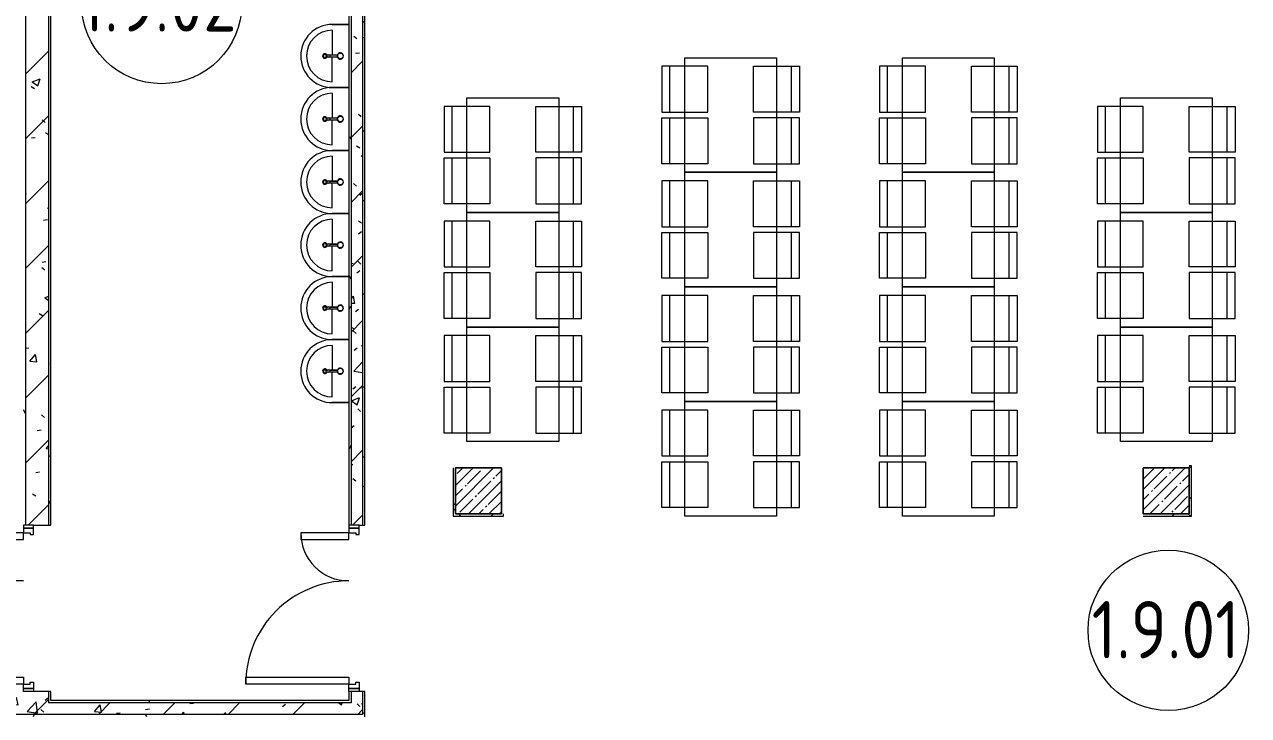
# Model space of a CAD drawing. Header units: millimetres. Extents: x -500089 to 1469082, y -290736 to 166440.
# Drawn here: x 1184494 to 1195171, y -66480 to -60450 of the extents above; entities that cross this region are included whole.
import ezdxf

# ---------------------------------------------------------------- set-up
doc = ezdxf.new("R2010")
doc.units = ezdxf.units.MM
for name, color, linetype, lineweight in [('Двери', 7, 'Continuous', 0), ('Линии', 7, 'Continuous', 0), ('Марки помещений', 7, 'Continuous', 0), ('Несущие колонны', 7, 'Continuous', 0), ('Сантехника', 7, 'Continuous', 0), ('Стены несущие', 7, 'Continuous', 0), ('Стены отделка', 7, 'Continuous', 0), ('Стены штриховка', 7, 'Continuous', 0)]:
    doc.layers.add(name, color=color, linetype=linetype, lineweight=lineweight)
doc.styles.add('GOST Common_1', font='', dxfattribs={"width": 0.9, "height": 700})
doc.styles.get('GOST Common_1').set_extended_font_data('GOST Common')
pattern_1 = [(0, (1111853.59, -73570.49), (812.8, 203.2), [67.056, -542.544, 67.056, -542.544, -3251.2]), (0, (1111853.59, -73570.49), (812.8, 203.2), [-1219.2, 67.056, -1152.144, 67.056, -542.544, -1422.4]), (0, (1111853.59, -73570.49), (812.8, 203.2), [-3048, 67.056, -339.344, 67.056, -948.944]), (120, (1112158.39, -73468.89), (-582.37636, 602.30545), [67.056, -542.544, 67.056, -542.544, -3251.2]), (120, (1112158.39, -73468.89), (-582.37636, 602.30545), [-1219.2, 67.056, -1152.144, 67.056, -542.544, -1422.4]), (120, (1112158.39, -73468.89), (-582.37636, 602.30545), [-3048, 67.056, -339.344, 67.056, -948.944]), (240, (1112259.99, -73062.49), (-230.42364, -805.50545), [67.056, -542.544, 67.056, -542.544, -3251.2]), (240, (1112259.99, -73062.49), (-230.42364, -805.50545), [-1219.2, 67.056, -1152.144, 67.056, -542.544, -1422.4]), (240, (1112259.99, -73062.49), (-230.42364, -805.50545), [-3048, 67.056, -339.344, 67.056, -948.944])]
pattern_2 = [(45, (1111853.6, -73570.5), (-282.8427, 282.8427), [])]
pattern_3 = [(50, (1111853.6, -73570.5), (728.7365, -63.756), [76.2, -838.2]), (355, (1111853.6, -73570.5), (-140.9716, 764.2276), [60.96, -670.56]), (100.451, (1111914.3, -73575.8), (587.77, 700.467), [64.76, -712.36]), (46.184, (1111853.6, -73367.3), (1084.316, -168.171), [114.3, -1257.3]), (96.636, (1111943.9, -73381.3), (949.61, 989.71), [97.14, -1068.54]), (351.184, (1111853.6, -73367.3), (949.62, 989.701), [91.44, -1005.84]), (21, (1111955.2, -73418.1), (606.458, -409.0606), [76.2, -838.2]), (326, (1111955.2, -73418.1), (247.208, 736.753), [60.96, -670.56]), (71.451, (1112005.7, -73452.2), (853.668, 327.6855), [64.76, -712.36]), (37.5, (1111853.59, -73570.5), (12.3547, 338.2201), [33.528, -628.904, 33.528, -647.192, -673.1]), (37.5, (1111853.59, -73570.5), (12.3547, 338.2201), [-1343.152, 33.528, -639.572]), (7.5, (1111853.6, -73570.5), (267.2789, 400.7221), [33.528, -354.584, 33.528, -613.664, -256.54]), (7.5, (1111853.6, -73570.5), (267.2789, 400.7221), [-1035.304, 33.528, -223.012]), (327.5, (1111627.02, -73570.5), (542.3633, -22.9153), [33.528, -220.472, 33.528, -758.952, -1051.56]), (327.5, (1111627.02, -73570.5), (542.3633, -22.9153), [-1046.48, 33.528, -1018.032]), (317.5, (1111525.4, -73570.5), (592.517, 101.707), [33.528, -296.672, 33.528, -492.76, -746.76]), (317.5, (1111525.4, -73570.5), (592.517, 101.707), [-856.488, 33.528, -713.232])]
pattern_4 = [(45, (1111853.6, -73570.5), (-212.132, 212.132), []), (135, (1111853.6, -73570.5), (-212.132, -212.132), [])]

# ---------------------------------------------------------------- blocks, each defined once
blk = doc.blocks.new('ASVP_ДверьСтальная_2 полотна - Внутренняя 1320х2000h_полотна_ Г Пр _1200 в чистоте_-4240584-З Этаж 01')
at = {"layer": 'Двери', "lineweight": 18}
for p, q in [((-660, 1020), (-600, 1020)), ((-660, 120), (-660, 1020)), ((-600, 1020), (-600, 120)), ((660, 540), (600, 540)), ((600, 540), (600, 120)), ((660, 120), (660, 540)), ((-725, 120), (-700, 120)), ((-725, 30), (-725, 120)), ((-700, 120), (-660, 120)), ((-700, 30), (-700, 120)), ((-700, 120), (-700, 30)), ((-600, 120), (-660, 120)), ((-660, 120), (-660, 60)), ((600, 120), (660, 120)), ((700, 120), (660, 120)), ((660, 120), (660, 60)), ((700, 30), (700, 120)), ((725, 120), (700, 120)), ((700, 120), (700, 30)), ((725, 30), (725, 120)), ((-700, 30), (-725, 30)), ((-644, 30), (-700, 30)), ((-660, 60), (-644, 60)), ((-644, 60), (-644, 30)), ((660, 60), (644, 60)), ((644, 60), (644, 30)), ((644, 30), (700, 30)), ((700, 30), (725, 30))]:
    blk.add_line(p, q, dxfattribs=at)
at = {"layer": 'Двери'}
for centre, radius, start, end in [((-660, 120), 900, 360, 90), ((660, 120), 420, 90, 180)]:
    blk.add_arc(centre, radius, start, end, dxfattribs=at)
blk = doc.blocks.new('ASVP_ДверьСтальная_2 полотна - Внутренняя 1320х2000h_полотна_ Г Пр _1200 в чистоте_-4240585-З Этаж 01')
at = {"layer": 'Двери', "lineweight": 18}
for p, q in [((-660, 970), (-600, 970)), ((-660, 70), (-660, 970)), ((-600, 970), (-600, 70)), ((660, 490), (600, 490)), ((600, 490), (600, 70)), ((660, 70), (660, 490)), ((-725, 70), (-700, 70)), ((-725, -20), (-725, 70)), ((-700, 70), (-660, 70)), ((-700, -20), (-700, 70)), ((-700, 70), (-700, -20)), ((-600, 70), (-660, 70)), ((-660, 70), (-660, 10)), ((-660, 10), (-644, 10)), ((-644, 10), (-644, -20)), ((600, 70), (660, 70)), ((660, 10), (644, 10)), ((644, 10), (644, -20)), ((700, 70), (660, 70)), ((660, 70), (660, 10)), ((700, -20), (700, 70)), ((725, 70), (700, 70)), ((700, 70), (700, -20)), ((725, -20), (725, 70)), ((-700, -20), (-725, -20)), ((-644, -20), (-700, -20)), ((644, -20), (700, -20)), ((700, -20), (725, -20))]:
    blk.add_line(p, q, dxfattribs=at)
at = {"layer": 'Двери'}
for centre, radius, start, end in [((-660, 70), 900, 360, 90), ((660, 70), 420, 90, 180)]:
    blk.add_arc(centre, radius, start, end, dxfattribs=at)
blk = doc.blocks.new('ASVP_2D_Раковина - Раковина 550х420-3413900-З Этаж 01')
at = {"layer": 'Сантехника'}
for p, q in [((-384, 215), (-384, 70)), ((-384, 70), (-384, 215)), ((-334, 215), (-119, 215)), ((-119, 171), (-119, 252)), ((-115, 236), (-115, 170)), ((-103, 236), (-115, 236)), ((-103, 170), (-103, 236)), ((-99, 252), (-99, 171)), ((116, 215), (-99, 215)), ((166, 70), (166, 215)), ((166, 215), (166, 70))]:
    blk.add_line(p, q, dxfattribs=at)
for centre, radius in [((-109, 280), 13.3), ((-109, 145), 24.5)]:
    blk.add_circle(centre, radius, dxfattribs=at)
for centre, radius, start, end in [((-109, 215), 275, 360, 180), ((-109, 215), 275, 360, 180), ((-109, 215), 225, 0, 180), ((-109, 280), 20, 284.1438, 255.8562), ((-109, 252), 10, 0, 180), ((-109, 145), 27.5, 102.6043, 77.3977), ((-109, 145), 25.3, 76.2933, 103.7089)]:
    blk.add_arc(centre, radius, start, end, dxfattribs=at)
blk = doc.blocks.new('ADSK_КолоннаЖБ_Прямоугольная - 400x400 мм-V376-З Этаж 01')
at = {"layer": 'Несущие колонны'}
h = blk.add_hatch(dxfattribs=at)
h.set_pattern_fill('FP_164', color=256, style=0, pattern_type=2)
h.set_pattern_definition([(45, (-76600, -9050), (-89.80256, 89.80256), []), (45, (-76510.2, -9050), (-89.80256, 89.80256), [158.75, -31.75, 13.411, -18.339])])
h.paths.add_polyline_path([(200, -200), (200, 200), (-200, 200), (-200, -200)], flags=0)
at = {"layer": 'Несущие колонны', "lineweight": 18}
for p, q in [((-200, -200), (-200, 200)), ((-200, 200), (200, 200)), ((200, 200), (-200, 200)), ((-200, 200), (-200, -200)), ((200, 200), (200, -200)), ((200, -200), (200, 200)), ((200, -200), (-200, -200)), ((-200, -200), (200, -200))]:
    blk.add_line(p, q, dxfattribs=at)
blk = doc.blocks.new('ADSK_КолоннаЖБ_Прямоугольная - 400x400 мм-V377-З Этаж 01')
at = {"layer": 'Несущие колонны'}
h = blk.add_hatch(dxfattribs=at)
h.set_pattern_fill('FP_165', color=256, style=0, pattern_type=2)
h.set_pattern_definition([(45, (-82600, -9050), (-89.80256, 89.80256), []), (45, (-82510.2, -9050), (-89.80256, 89.80256), [158.75, -31.75, 13.411, -18.339])])
h.paths.add_polyline_path([(200, -200), (200, 200), (-200, 200), (-200, -200)], flags=0)
at = {"layer": 'Несущие колонны', "lineweight": 18}
for p, q in [((-200, -200), (-200, 200)), ((-200, 200), (200, 200)), ((200, 200), (-200, 200)), ((-200, 200), (-200, -200)), ((200, 200), (200, -200)), ((200, -200), (200, 200)), ((200, -200), (-200, -200)), ((-200, -200), (200, -200))]:
    blk.add_line(p, q, dxfattribs=at)
blk = doc.blocks.new('ASVP_Марка_Помещение_ОдноЗначение - Номер-684784-З Этаж 01')
at = {"layer": 'Марки помещений'}
blk.add_circle((0, 0), 3.5, dxfattribs=at)

msp = doc.modelspace()

# ---------------------------------------------------------------- hatches: boundary and pattern name
at = {"layer": 'Стены штриховка'}
h = msp.add_hatch(dxfattribs=at)
h.set_pattern_fill('FP_174', color=256, style=0, pattern_type=2)
h.set_pattern_definition(pattern_1)
h.paths.add_polyline_path([(1184503.585, -64820.488), (1184503.585, -55290.488), (1184483.585, -55290.488), (1184483.585, -64820.488)], flags=0)
h = msp.add_hatch(dxfattribs=at)
h.set_pattern_fill('FP_201', color=256, style=0, pattern_type=2)
h.set_pattern_definition(pattern_2)
h.paths.add_polyline_path([(1184703.585, -66470.488), (1184703.585, -66270.488), (1184503.585, -66270.488), (1184503.585, -66470.488)], flags=0)
h.paths.add_polyline_path([(1184503.585, -64820.488), (1184703.585, -64820.488), (1184703.585, -55270.488), (1184503.585, -55270.488), (1184503.585, -64688.555)], flags=0)
h = msp.add_hatch(dxfattribs=at)
h.set_pattern_fill('FP_31', color=256, style=0, pattern_type=2)
h.set_pattern_definition(pattern_3)
h.paths.add_polyline_path([(1184703.585, -66470.488), (1184703.585, -66270.488), (1184503.585, -66270.488), (1184503.585, -66470.488)], flags=0)
h.paths.add_polyline_path([(1184503.585, -64820.488), (1184703.585, -64820.488), (1184703.585, -55270.488), (1184503.585, -55270.488), (1184503.585, -64688.555)], flags=0)
h = msp.add_hatch(dxfattribs=at)
h.set_pattern_fill('FP_174', color=256, style=0, pattern_type=2)
h.set_pattern_definition(pattern_1)
h.paths.add_polyline_path([(1184723.585, -66490.488), (1184723.585, -66470.488), (1184703.585, -66470.488), (1184703.585, -66490.488)], flags=0)
h.paths.add_polyline_path([(1184723.585, -66370.488), (1184723.585, -66270.488), (1184703.585, -66270.488), (1184703.585, -66370.488)], flags=0)
h.paths.add_polyline_path([(1184703.585, -64820.488), (1184723.585, -64820.488), (1184723.585, -55290.488), (1184703.585, -55290.488), (1184703.585, -64693.037)], flags=0)
h = msp.add_hatch(dxfattribs=at)
h.set_pattern_fill('FP_174', color=256, style=0, pattern_type=2)
h.set_pattern_definition(pattern_1)
h.paths.add_polyline_path([(1187323.585, -66370.488), (1187343.585, -66370.488), (1187343.585, -66270.488), (1187323.585, -66270.488), (1187323.585, -66350.488)], flags=0)
h.paths.add_polyline_path([(1187343.585, -64820.488), (1187343.585, -55290.488), (1187323.585, -55290.488), (1187323.585, -64820.488)], flags=0)
h = msp.add_hatch(dxfattribs=at)
h.set_pattern_fill('FP_201', color=256, style=0, pattern_type=2)
h.set_pattern_definition(pattern_2)
h.paths.add_polyline_path([(1187343.585, -66470.488), (1187443.585, -66470.488), (1187443.585, -66270.488), (1187343.585, -66270.488), (1187343.585, -66370.488)], flags=0)
h.paths.add_polyline_path([(1187443.585, -64820.488), (1187443.585, -55270.488), (1187343.585, -55270.488), (1187343.585, -64820.488), (1187413.585, -64820.488)], flags=0)
h = msp.add_hatch(dxfattribs=at)
h.set_pattern_fill('FP_31', color=256, style=0, pattern_type=2)
h.set_pattern_definition(pattern_3)
h.paths.add_polyline_path([(1187343.585, -66470.488), (1187443.585, -66470.488), (1187443.585, -66270.488), (1187343.585, -66270.488), (1187343.585, -66370.488)], flags=0)
h.paths.add_polyline_path([(1187443.585, -64820.488), (1187443.585, -55270.488), (1187343.585, -55270.488), (1187343.585, -64820.488), (1187413.585, -64820.488)], flags=0)
h = msp.add_hatch(dxfattribs=at)
h.set_pattern_fill('FP_174', color=256, style=0, pattern_type=2)
h.set_pattern_definition(pattern_1)
h.paths.add_polyline_path([(1187463.585, -66490.488), (1187463.585, -66270.488), (1187443.585, -66270.488), (1187443.585, -66490.488)], flags=0)
h.paths.add_polyline_path([(1187443.585, -64820.488), (1187463.585, -64820.488), (1187463.585, -55290.488), (1187443.585, -55290.488), (1187443.585, -64754.437)], flags=0)
h = msp.add_hatch(dxfattribs=at)
h.set_pattern_fill('FP_202', color=256, style=0, pattern_type=2)
h.set_pattern_definition(pattern_4)
h.paths.add_polyline_path([(1188253.585, -64740.488), (1188253.585, -64320.488), (1188233.585, -64320.488), (1188233.585, -64740.488)], flags=0)
h = msp.add_hatch(dxfattribs=at)
h.set_pattern_fill('FP_202', color=256, style=0, pattern_type=2)
h.set_pattern_definition(pattern_4)
h.paths.add_polyline_path([(1194653.585, -64720.488), (1194673.585, -64720.488), (1194673.585, -64300.488), (1194653.585, -64300.488), (1194653.585, -64320.488)], flags=0)
h = msp.add_hatch(dxfattribs=at)
h.set_pattern_fill('FP_202', color=256, style=0, pattern_type=2)
h.set_pattern_definition(pattern_4)
h.paths.add_polyline_path([(1188253.585, -64740.488), (1188673.585, -64740.488), (1188673.585, -64720.488), (1188253.585, -64720.488)], flags=0)
h = msp.add_hatch(dxfattribs=at)
h.set_pattern_fill('FP_202', color=256, style=0, pattern_type=2)
h.set_pattern_definition(pattern_4)
h.paths.add_polyline_path([(1194653.585, -64740.488), (1194673.585, -64740.488), (1194673.585, -64720.488), (1194253.585, -64720.488), (1194253.585, -64740.488)], flags=0)
h = msp.add_hatch(dxfattribs=at)
h.set_pattern_fill('FP_201', color=256, style=0, pattern_type=2)
h.set_pattern_definition(pattern_2)
h.paths.add_polyline_path([(1182453.585, -66470.488), (1184503.585, -66468.796), (1184503.585, -66270.488), (1182453.585, -66270.488)], flags=0)
h = msp.add_hatch(dxfattribs=at)
h.set_pattern_fill('FP_31', color=256, style=0, pattern_type=2)
h.set_pattern_definition(pattern_3)
h.paths.add_polyline_path([(1182453.585, -66470.488), (1184503.585, -66468.796), (1184503.585, -66270.488), (1182453.585, -66270.488)], flags=0)
h = msp.add_hatch(dxfattribs=at)
h.set_pattern_fill('FP_201', color=256, style=0, pattern_type=2)
h.set_pattern_definition(pattern_2)
h.paths.add_polyline_path([(1187323.585, -66470.488), (1187343.585, -66470.488), (1187343.585, -66370.488), (1184703.585, -66370.488), (1184703.585, -66470.488), (1185707.361, -66470.488)], flags=0)
h = msp.add_hatch(dxfattribs=at)
h.set_pattern_fill('FP_31', color=256, style=0, pattern_type=2)
h.set_pattern_definition(pattern_3)
h.paths.add_polyline_path([(1187323.585, -66470.488), (1187343.585, -66470.488), (1187343.585, -66370.488), (1184703.585, -66370.488), (1184703.585, -66470.488), (1185707.361, -66470.488)], flags=0)
h = msp.add_hatch(dxfattribs=at)
h.set_pattern_fill('FP_174', color=256, style=0, pattern_type=2)
h.set_pattern_definition(pattern_1)
h.paths.add_polyline_path([(1187323.585, -66370.488), (1187323.585, -66350.488), (1184723.585, -66350.488), (1184723.585, -66370.488), (1186423.585, -66370.488)], flags=0)
h = msp.add_hatch(dxfattribs=at)
h.set_pattern_fill('FP_174', color=256, style=0, pattern_type=2)
h.set_pattern_definition(pattern_1)
h.paths.add_polyline_path([(1182473.585, -66490.488), (1184703.585, -66490.488), (1184703.585, -66470.488), (1182453.585, -66470.488), (1182453.585, -66490.488)], flags=0)
h = msp.add_hatch(dxfattribs=at)
h.set_pattern_fill('FP_174', color=256, style=0, pattern_type=2)
h.set_pattern_definition(pattern_1)
h.paths.add_polyline_path([(1187323.585, -66490.488), (1187443.585, -66490.488), (1187443.585, -66470.488), (1184723.585, -66470.488), (1184723.585, -66490.488), (1185707.361, -66490.488)], flags=0)

# ---------------------------------------------------------------- linework, layer by layer
at = {"layer": 'Линии'}
for p, q in [((1190253.585, -60740.488), (1191053.585, -60740.488)), ((1190253.585, -61740.488), (1190253.585, -60740.488)), ((1191053.585, -60740.488), (1191053.585, -61740.488)), ((1192153.585, -60740.488), (1192953.585, -60740.488)), ((1192153.585, -61740.488), (1192153.585, -60740.488)), ((1192953.585, -60740.488), (1192953.585, -61740.488)), ((1190053.585, -60815.488), (1190053.585, -61215.488)), ((1190453.585, -60815.488), (1190053.585, -60815.488)), ((1190123.126, -61215.488), (1190123.126, -60815.488)), ((1190453.585, -61215.488), (1190453.585, -60815.488)), ((1190853.585, -60815.488), (1191253.585, -60815.488)), ((1190853.585, -61215.488), (1190853.585, -60815.488)), ((1191184.045, -61215.488), (1191184.045, -60815.488)), ((1191253.585, -60815.488), (1191253.585, -61215.488)), ((1191953.585, -60815.488), (1191953.585, -61215.488)), ((1192353.585, -60815.488), (1191953.585, -60815.488)), ((1192023.126, -61215.488), (1192023.126, -60815.488)), ((1192353.585, -61215.488), (1192353.585, -60815.488)), ((1192753.585, -60815.488), (1193153.585, -60815.488)), ((1192753.585, -61215.488), (1192753.585, -60815.488)), ((1193084.045, -61215.488), (1193084.045, -60815.488)), ((1193153.585, -60815.488), (1193153.585, -61215.488)), ((1188153.585, -61165.488), (1188153.585, -61565.488)), ((1188553.585, -61165.488), (1188153.585, -61165.488)), ((1188223.126, -61565.488), (1188223.126, -61165.488)), ((1188353.585, -61090.488), (1189153.585, -61090.488)), ((1188353.585, -62090.488), (1188353.585, -61090.488)), ((1188553.585, -61565.488), (1188553.585, -61165.488)), ((1188953.585, -61165.488), (1189353.585, -61165.488)), ((1188953.585, -61565.488), (1188953.585, -61165.488)), ((1189153.585, -61090.488), (1189153.585, -62090.488)), ((1189284.045, -61565.488), (1189284.045, -61165.488)), ((1189353.585, -61165.488), (1189353.585, -61565.488)), ((1193853.585, -61165.488), (1193853.585, -61565.488)), ((1194253.585, -61165.488), (1193853.585, -61165.488)), ((1193923.126, -61565.488), (1193923.126, -61165.488)), ((1194053.585, -61090.488), (1194853.585, -61090.488)), ((1194053.585, -62090.488), (1194053.585, -61090.488)), ((1194253.585, -61565.488), (1194253.585, -61165.488)), ((1194653.585, -61165.488), (1195053.585, -61165.488)), ((1194653.585, -61565.488), (1194653.585, -61165.488)), ((1194853.585, -61090.488), (1194853.585, -62090.488)), ((1194984.045, -61565.488), (1194984.045, -61165.488)), ((1195053.585, -61165.488), (1195053.585, -61565.488)), ((1190053.585, -61215.488), (1190453.585, -61215.488)), ((1190053.585, -61265.488), (1190453.585, -61265.488)), ((1190053.585, -61665.488), (1190053.585, -61265.488)), ((1190123.126, -61665.488), (1190123.126, -61265.488)), ((1190453.585, -61265.488), (1190453.585, -61665.488)), ((1191253.585, -61215.488), (1190853.585, -61215.488)), ((1190853.585, -61265.488), (1190853.585, -61665.488)), ((1191253.585, -61265.488), (1190853.585, -61265.488)), ((1191184.045, -61665.488), (1191184.045, -61265.488)), ((1191253.585, -61665.488), (1191253.585, -61265.488)), ((1191953.585, -61215.488), (1192353.585, -61215.488)), ((1191953.585, -61265.488), (1192353.585, -61265.488)), ((1191953.585, -61665.488), (1191953.585, -61265.488)), ((1192023.126, -61665.488), (1192023.126, -61265.488)), ((1192353.585, -61265.488), (1192353.585, -61665.488)), ((1193153.585, -61215.488), (1192753.585, -61215.488)), ((1192753.585, -61265.488), (1192753.585, -61665.488)), ((1193153.585, -61265.488), (1192753.585, -61265.488)), ((1193084.045, -61665.488), (1193084.045, -61265.488)), ((1193153.585, -61665.488), (1193153.585, -61265.488)), ((1188153.585, -61565.488), (1188553.585, -61565.488)), ((1189353.585, -61565.488), (1188953.585, -61565.488)), ((1193853.585, -61565.488), (1194253.585, -61565.488)), ((1195053.585, -61565.488), (1194653.585, -61565.488)), ((1188153.585, -61615.488), (1188553.585, -61615.488)), ((1188153.585, -62015.488), (1188153.585, -61615.488)), ((1188223.126, -62015.488), (1188223.126, -61615.488)), ((1188553.585, -61615.488), (1188553.585, -62015.488)), ((1188953.585, -61615.488), (1188953.585, -62015.488)), ((1189353.585, -61615.488), (1188953.585, -61615.488)), ((1189284.045, -62015.488), (1189284.045, -61615.488)), ((1189353.585, -62015.488), (1189353.585, -61615.488)), ((1190453.585, -61665.488), (1190053.585, -61665.488)), ((1190853.585, -61665.488), (1191253.585, -61665.488)), ((1192353.585, -61665.488), (1191953.585, -61665.488)), ((1192753.585, -61665.488), (1193153.585, -61665.488)), ((1193853.585, -61615.488), (1194253.585, -61615.488)), ((1193853.585, -62015.488), (1193853.585, -61615.488)), ((1193923.126, -62015.488), (1193923.126, -61615.488)), ((1194253.585, -61615.488), (1194253.585, -62015.488)), ((1194653.585, -61615.488), (1194653.585, -62015.488)), ((1195053.585, -61615.488), (1194653.585, -61615.488)), ((1194984.045, -62015.488), (1194984.045, -61615.488)), ((1195053.585, -62015.488), (1195053.585, -61615.488)), ((1190053.585, -61815.488), (1190053.585, -62215.488)), ((1190453.585, -61815.488), (1190053.585, -61815.488)), ((1190123.126, -62215.488), (1190123.126, -61815.488)), ((1191053.585, -61740.488), (1190253.585, -61740.488)), ((1190253.585, -61740.488), (1191053.585, -61740.488)), ((1190253.585, -62740.488), (1190253.585, -61740.488)), ((1190453.585, -62215.488), (1190453.585, -61815.488)), ((1190853.585, -61815.488), (1191253.585, -61815.488)), ((1190853.585, -62215.488), (1190853.585, -61815.488)), ((1191053.585, -61740.488), (1191053.585, -62740.488)), ((1191184.045, -62215.488), (1191184.045, -61815.488)), ((1191253.585, -61815.488), (1191253.585, -62215.488)), ((1191953.585, -61815.488), (1191953.585, -62215.488)), ((1192353.585, -61815.488), (1191953.585, -61815.488)), ((1192023.126, -62215.488), (1192023.126, -61815.488)), ((1192953.585, -61740.488), (1192153.585, -61740.488)), ((1192153.585, -61740.488), (1192953.585, -61740.488)), ((1192153.585, -62740.488), (1192153.585, -61740.488)), ((1192353.585, -62215.488), (1192353.585, -61815.488)), ((1192753.585, -61815.488), (1193153.585, -61815.488)), ((1192753.585, -62215.488), (1192753.585, -61815.488)), ((1192953.585, -61740.488), (1192953.585, -62740.488)), ((1193084.045, -62215.488), (1193084.045, -61815.488)), ((1193153.585, -61815.488), (1193153.585, -62215.488)), ((1188553.585, -62015.488), (1188153.585, -62015.488)), ((1188953.585, -62015.488), (1189353.585, -62015.488)), ((1194253.585, -62015.488), (1193853.585, -62015.488)), ((1194653.585, -62015.488), (1195053.585, -62015.488)), ((1189153.585, -62090.488), (1188353.585, -62090.488)), ((1188353.585, -62090.488), (1189153.585, -62090.488)), ((1188353.585, -63090.488), (1188353.585, -62090.488)), ((1189153.585, -62090.488), (1189153.585, -63090.488)), ((1194853.585, -62090.488), (1194053.585, -62090.488)), ((1194053.585, -62090.488), (1194853.585, -62090.488)), ((1194053.585, -63090.488), (1194053.585, -62090.488)), ((1194853.585, -62090.488), (1194853.585, -63090.488)), ((1188153.585, -62165.488), (1188153.585, -62565.488)), ((1188553.585, -62165.488), (1188153.585, -62165.488)), ((1188223.126, -62565.488), (1188223.126, -62165.488)), ((1188553.585, -62565.488), (1188553.585, -62165.488)), ((1188953.585, -62165.488), (1189353.585, -62165.488)), ((1188953.585, -62565.488), (1188953.585, -62165.488)), ((1189284.045, -62565.488), (1189284.045, -62165.488)), ((1189353.585, -62165.488), (1189353.585, -62565.488)), ((1190053.585, -62215.488), (1190453.585, -62215.488)), ((1191253.585, -62215.488), (1190853.585, -62215.488)), ((1191953.585, -62215.488), (1192353.585, -62215.488)), ((1193153.585, -62215.488), (1192753.585, -62215.488)), ((1193853.585, -62165.488), (1193853.585, -62565.488)), ((1194253.585, -62165.488), (1193853.585, -62165.488)), ((1193923.126, -62565.488), (1193923.126, -62165.488)), ((1194253.585, -62565.488), (1194253.585, -62165.488)), ((1194653.585, -62165.488), (1195053.585, -62165.488)), ((1194653.585, -62565.488), (1194653.585, -62165.488)), ((1194984.045, -62565.488), (1194984.045, -62165.488)), ((1195053.585, -62165.488), (1195053.585, -62565.488)), ((1190053.585, -62265.488), (1190453.585, -62265.488)), ((1190053.585, -62665.488), (1190053.585, -62265.488)), ((1190123.126, -62665.488), (1190123.126, -62265.488)), ((1190453.585, -62265.488), (1190453.585, -62665.488)), ((1190853.585, -62265.488), (1190853.585, -62665.488)), ((1191253.585, -62265.488), (1190853.585, -62265.488)), ((1191184.045, -62665.488), (1191184.045, -62265.488)), ((1191253.585, -62665.488), (1191253.585, -62265.488)), ((1191953.585, -62265.488), (1192353.585, -62265.488)), ((1191953.585, -62665.488), (1191953.585, -62265.488)), ((1192023.126, -62665.488), (1192023.126, -62265.488)), ((1192353.585, -62265.488), (1192353.585, -62665.488)), ((1192753.585, -62265.488), (1192753.585, -62665.488)), ((1193153.585, -62265.488), (1192753.585, -62265.488)), ((1193084.045, -62665.488), (1193084.045, -62265.488)), ((1193153.585, -62665.488), (1193153.585, -62265.488)), ((1188153.585, -62565.488), (1188553.585, -62565.488)), ((1189353.585, -62565.488), (1188953.585, -62565.488)), ((1193853.585, -62565.488), (1194253.585, -62565.488)), ((1195053.585, -62565.488), (1194653.585, -62565.488)), ((1188153.585, -62615.488), (1188553.585, -62615.488)), ((1188153.585, -63015.488), (1188153.585, -62615.488)), ((1188223.126, -63015.488), (1188223.126, -62615.488)), ((1188553.585, -62615.488), (1188553.585, -63015.488)), ((1188953.585, -62615.488), (1188953.585, -63015.488)), ((1189353.585, -62615.488), (1188953.585, -62615.488)), ((1189284.045, -63015.488), (1189284.045, -62615.488)), ((1189353.585, -63015.488), (1189353.585, -62615.488)), ((1190453.585, -62665.488), (1190053.585, -62665.488)), ((1190853.585, -62665.488), (1191253.585, -62665.488)), ((1192353.585, -62665.488), (1191953.585, -62665.488)), ((1192753.585, -62665.488), (1193153.585, -62665.488)), ((1193853.585, -62615.488), (1194253.585, -62615.488)), ((1193853.585, -63015.488), (1193853.585, -62615.488)), ((1193923.126, -63015.488), (1193923.126, -62615.488)), ((1194253.585, -62615.488), (1194253.585, -63015.488)), ((1194653.585, -62615.488), (1194653.585, -63015.488)), ((1195053.585, -62615.488), (1194653.585, -62615.488)), ((1194984.045, -63015.488), (1194984.045, -62615.488)), ((1195053.585, -63015.488), (1195053.585, -62615.488)), ((1191053.585, -62740.488), (1190253.585, -62740.488)), ((1190253.585, -62740.488), (1191053.585, -62740.488)), ((1190253.585, -63740.488), (1190253.585, -62740.488)), ((1191053.585, -62740.488), (1191053.585, -63740.488)), ((1192953.585, -62740.488), (1192153.585, -62740.488)), ((1192153.585, -62740.488), (1192953.585, -62740.488)), ((1192153.585, -63740.488), (1192153.585, -62740.488)), ((1192953.585, -62740.488), (1192953.585, -63740.488)), ((1190053.585, -62815.488), (1190053.585, -63215.488)), ((1190453.585, -62815.488), (1190053.585, -62815.488)), ((1190123.126, -63215.488), (1190123.126, -62815.488)), ((1190453.585, -63215.488), (1190453.585, -62815.488)), ((1190853.585, -62815.488), (1191253.585, -62815.488)), ((1190853.585, -63215.488), (1190853.585, -62815.488)), ((1191184.045, -63215.488), (1191184.045, -62815.488)), ((1191253.585, -62815.488), (1191253.585, -63215.488)), ((1191953.585, -62815.488), (1191953.585, -63215.488)), ((1192353.585, -62815.488), (1191953.585, -62815.488)), ((1192023.126, -63215.488), (1192023.126, -62815.488)), ((1192353.585, -63215.488), (1192353.585, -62815.488)), ((1192753.585, -62815.488), (1193153.585, -62815.488)), ((1192753.585, -63215.488), (1192753.585, -62815.488)), ((1193084.045, -63215.488), (1193084.045, -62815.488)), ((1193153.585, -62815.488), (1193153.585, -63215.488)), ((1188553.585, -63015.488), (1188153.585, -63015.488)), ((1189153.585, -63090.488), (1188353.585, -63090.488)), ((1188353.585, -63090.488), (1189153.585, -63090.488)), ((1188353.585, -64090.488), (1188353.585, -63090.488)), ((1188953.585, -63015.488), (1189353.585, -63015.488)), ((1189153.585, -63090.488), (1189153.585, -64090.488)), ((1194253.585, -63015.488), (1193853.585, -63015.488)), ((1194853.585, -63090.488), (1194053.585, -63090.488)), ((1194053.585, -63090.488), (1194853.585, -63090.488)), ((1194053.585, -64090.488), (1194053.585, -63090.488)), ((1194653.585, -63015.488), (1195053.585, -63015.488)), ((1194853.585, -63090.488), (1194853.585, -64090.488)), ((1188153.585, -63165.488), (1188153.585, -63565.488)), ((1188553.585, -63165.488), (1188153.585, -63165.488)), ((1188223.126, -63565.488), (1188223.126, -63165.488)), ((1188553.585, -63565.488), (1188553.585, -63165.488)), ((1188953.585, -63165.488), (1189353.585, -63165.488)), ((1188953.585, -63565.488), (1188953.585, -63165.488)), ((1189284.045, -63565.488), (1189284.045, -63165.488)), ((1189353.585, -63165.488), (1189353.585, -63565.488)), ((1193853.585, -63165.488), (1193853.585, -63565.488)), ((1194253.585, -63165.488), (1193853.585, -63165.488)), ((1193923.126, -63565.488), (1193923.126, -63165.488)), ((1194253.585, -63565.488), (1194253.585, -63165.488)), ((1194653.585, -63165.488), (1195053.585, -63165.488)), ((1194653.585, -63565.488), (1194653.585, -63165.488)), ((1194984.045, -63565.488), (1194984.045, -63165.488)), ((1195053.585, -63165.488), (1195053.585, -63565.488)), ((1190053.585, -63215.488), (1190453.585, -63215.488)), ((1190053.585, -63265.488), (1190453.585, -63265.488)), ((1190053.585, -63665.488), (1190053.585, -63265.488)), ((1190123.126, -63665.488), (1190123.126, -63265.488)), ((1190453.585, -63265.488), (1190453.585, -63665.488)), ((1191253.585, -63215.488), (1190853.585, -63215.488)), ((1190853.585, -63265.488), (1190853.585, -63665.488)), ((1191253.585, -63265.488), (1190853.585, -63265.488)), ((1191184.045, -63665.488), (1191184.045, -63265.488)), ((1191253.585, -63665.488), (1191253.585, -63265.488)), ((1191953.585, -63215.488), (1192353.585, -63215.488)), ((1191953.585, -63265.488), (1192353.585, -63265.488)), ((1191953.585, -63665.488), (1191953.585, -63265.488)), ((1192023.126, -63665.488), (1192023.126, -63265.488)), ((1192353.585, -63265.488), (1192353.585, -63665.488)), ((1193153.585, -63215.488), (1192753.585, -63215.488)), ((1192753.585, -63265.488), (1192753.585, -63665.488)), ((1193153.585, -63265.488), (1192753.585, -63265.488)), ((1193084.045, -63665.488), (1193084.045, -63265.488)), ((1193153.585, -63665.488), (1193153.585, -63265.488)), ((1188153.585, -63565.488), (1188553.585, -63565.488)), ((1188153.585, -63615.488), (1188553.585, -63615.488)), ((1188153.585, -64015.488), (1188153.585, -63615.488)), ((1188223.126, -64015.488), (1188223.126, -63615.488)), ((1188553.585, -63615.488), (1188553.585, -64015.488)), ((1189353.585, -63565.488), (1188953.585, -63565.488)), ((1188953.585, -63615.488), (1188953.585, -64015.488)), ((1189353.585, -63615.488), (1188953.585, -63615.488)), ((1189284.045, -64015.488), (1189284.045, -63615.488)), ((1189353.585, -64015.488), (1189353.585, -63615.488)), ((1193853.585, -63565.488), (1194253.585, -63565.488)), ((1193853.585, -63615.488), (1194253.585, -63615.488)), ((1193853.585, -64015.488), (1193853.585, -63615.488)), ((1193923.126, -64015.488), (1193923.126, -63615.488)), ((1194253.585, -63615.488), (1194253.585, -64015.488)), ((1195053.585, -63565.488), (1194653.585, -63565.488)), ((1194653.585, -63615.488), (1194653.585, -64015.488)), ((1195053.585, -63615.488), (1194653.585, -63615.488)), ((1194984.045, -64015.488), (1194984.045, -63615.488)), ((1195053.585, -64015.488), (1195053.585, -63615.488)), ((1190453.585, -63665.488), (1190053.585, -63665.488)), ((1191053.585, -63740.488), (1190253.585, -63740.488)), ((1190253.585, -63740.488), (1191053.585, -63740.488)), ((1190253.585, -64740.488), (1190253.585, -63740.488)), ((1190853.585, -63665.488), (1191253.585, -63665.488)), ((1191053.585, -63740.488), (1191053.585, -64740.488)), ((1192353.585, -63665.488), (1191953.585, -63665.488)), ((1192953.585, -63740.488), (1192153.585, -63740.488)), ((1192153.585, -63740.488), (1192953.585, -63740.488)), ((1192153.585, -64740.488), (1192153.585, -63740.488)), ((1192753.585, -63665.488), (1193153.585, -63665.488)), ((1192953.585, -63740.488), (1192953.585, -64740.488)), ((1190053.585, -63815.488), (1190053.585, -64215.488)), ((1190453.585, -63815.488), (1190053.585, -63815.488)), ((1190123.126, -64215.488), (1190123.126, -63815.488)), ((1190453.585, -64215.488), (1190453.585, -63815.488)), ((1190853.585, -63815.488), (1191253.585, -63815.488)), ((1190853.585, -64215.488), (1190853.585, -63815.488)), ((1191184.045, -64215.488), (1191184.045, -63815.488)), ((1191253.585, -63815.488), (1191253.585, -64215.488)), ((1191953.585, -63815.488), (1191953.585, -64215.488)), ((1192353.585, -63815.488), (1191953.585, -63815.488)), ((1192023.126, -64215.488), (1192023.126, -63815.488)), ((1192353.585, -64215.488), (1192353.585, -63815.488)), ((1192753.585, -63815.488), (1193153.585, -63815.488)), ((1192753.585, -64215.488), (1192753.585, -63815.488)), ((1193084.045, -64215.488), (1193084.045, -63815.488)), ((1193153.585, -63815.488), (1193153.585, -64215.488)), ((1188553.585, -64015.488), (1188153.585, -64015.488)), ((1188953.585, -64015.488), (1189353.585, -64015.488)), ((1194253.585, -64015.488), (1193853.585, -64015.488)), ((1194653.585, -64015.488), (1195053.585, -64015.488)), ((1189153.585, -64090.488), (1188353.585, -64090.488)), ((1194853.585, -64090.488), (1194053.585, -64090.488)), ((1190053.585, -64215.488), (1190453.585, -64215.488)), ((1190053.585, -64265.488), (1190453.585, -64265.488)), ((1190053.585, -64665.488), (1190053.585, -64265.488)), ((1190123.126, -64665.488), (1190123.126, -64265.488)), ((1190453.585, -64265.488), (1190453.585, -64665.488)), ((1191253.585, -64215.488), (1190853.585, -64215.488)), ((1190853.585, -64265.488), (1190853.585, -64665.488)), ((1191253.585, -64265.488), (1190853.585, -64265.488)), ((1191184.045, -64665.488), (1191184.045, -64265.488)), ((1191253.585, -64665.488), (1191253.585, -64265.488)), ((1191953.585, -64215.488), (1192353.585, -64215.488)), ((1191953.585, -64265.488), (1192353.585, -64265.488)), ((1191953.585, -64665.488), (1191953.585, -64265.488)), ((1192023.126, -64665.488), (1192023.126, -64265.488)), ((1192353.585, -64265.488), (1192353.585, -64665.488)), ((1193153.585, -64215.488), (1192753.585, -64215.488)), ((1192753.585, -64265.488), (1192753.585, -64665.488)), ((1193153.585, -64265.488), (1192753.585, -64265.488)), ((1193084.045, -64665.488), (1193084.045, -64265.488)), ((1193153.585, -64665.488), (1193153.585, -64265.488)), ((1190453.585, -64665.488), (1190053.585, -64665.488)), ((1190853.585, -64665.488), (1191253.585, -64665.488)), ((1192353.585, -64665.488), (1191953.585, -64665.488)), ((1192753.585, -64665.488), (1193153.585, -64665.488)), ((1191053.585, -64740.488), (1190253.585, -64740.488)), ((1192953.585, -64740.488), (1192153.585, -64740.488))]:
    msp.add_line(p, q, dxfattribs=at)
at = {"layer": 'Стены несущие'}
for p, q in [((1184503.585, -54520.488), (1184503.585, -64820.488)), ((1184703.585, -55290.488), (1184703.585, -64820.488)), ((1187343.585, -55270.488), (1187343.585, -64820.488)), ((1187443.585, -55270.488), (1187443.585, -64820.488)), ((1184573.585, -64820.488), (1184703.585, -64820.488)), ((1187413.585, -64820.488), (1187443.585, -64820.488)), ((1184703.585, -66270.488), (1184573.585, -66270.488)), ((1184703.585, -66270.488), (1184703.585, -66370.488)), ((1187343.585, -66270.488), (1187343.585, -66370.488)), ((1187443.585, -66270.488), (1187413.585, -66270.488)), ((1187443.585, -66270.488), (1187443.585, -66470.488)), ((1187343.585, -66370.488), (1184703.585, -66370.488)), ((1187443.585, -66470.488), (1182453.585, -66470.488))]:
    msp.add_line(p, q, dxfattribs=at)
at = {"layer": 'Стены отделка'}
for p, q in [((1184723.585, -64820.488), (1184723.585, -55290.488)), ((1187323.585, -55290.488), (1187323.585, -64820.488)), ((1187463.585, -64820.488), (1187463.585, -55290.488)), ((1188233.585, -64320.488), (1188233.585, -64740.488)), ((1194673.585, -64300.488), (1194653.585, -64300.488)), ((1194673.585, -64740.488), (1194673.585, -64300.488)), ((1188233.585, -64740.488), (1188673.585, -64740.488)), ((1188673.585, -64740.488), (1188673.585, -64720.488)), ((1194253.585, -64740.488), (1194673.585, -64740.488)), ((1184703.585, -64820.488), (1184723.585, -64820.488)), ((1187443.585, -64820.488), (1187463.585, -64820.488)), ((1184723.585, -66270.488), (1184703.585, -66270.488)), ((1184723.585, -66350.488), (1184723.585, -66270.488)), ((1187323.585, -66270.488), (1187323.585, -66350.488)), ((1187463.585, -66270.488), (1187443.585, -66270.488)), ((1187463.585, -66490.488), (1187463.585, -66270.488)), ((1187323.585, -66350.488), (1184723.585, -66350.488))]:
    msp.add_line(p, q, dxfattribs=at)

# ---------------------------------------------------------------- block references
at = {"layer": 'Двери'}
for name, p, rotation in [('ASVP_ДверьСтальная_2 полотна - Внутренняя 1320х2000h_полотна_ Г Пр _1200 в чистоте_-4240584-З Этаж 01', (1184603.585, -65545.488), 89.99999999999993), ('ASVP_ДверьСтальная_2 полотна - Внутренняя 1320х2000h_полотна_ Г Пр _1200 в чистоте_-4240585-З Этаж 01', (1187393.585, -65545.488), 89.99999999999991)]:
    msp.add_blockref(name, p, dxfattribs=dict(at, rotation=rotation))
at = {"layer": 'Марки помещений', "xscale": 199.9999999999999, "yscale": 199.9999999999999, "zscale": 199.9999999999999}
for p in [(1185690.076, -60267.558), (1194471.199, -65736.796)]:
    msp.add_blockref('ASVP_Марка_Помещение_ОдноЗначение - Номер-684784-З Этаж 01', p, dxfattribs=at)
at = {"layer": 'Несущие колонны'}
for name, p in [('ADSK_КолоннаЖБ_Прямоугольная - 400x400 мм-V376-З Этаж 01', (1188453.585, -64520.488)), ('ADSK_КолоннаЖБ_Прямоугольная - 400x400 мм-V377-З Этаж 01', (1194453.585, -64520.488))]:
    msp.add_blockref(name, p, dxfattribs=at)
at = {"layer": 'Сантехника', "rotation": 89.99999999999991}
for p in [(1187393.585, -60616.415), (1187393.585, -61166.416), (1187393.585, -61716.416), (1187393.585, -62266.416), (1187393.585, -62816.416), (1187393.585, -63366.417)]:
    msp.add_blockref('ASVP_2D_Раковина - Раковина 550х420-3413900-З Этаж 01', p, dxfattribs=at)

# ---------------------------------------------------------------- texts
at = {"layer": 'Марки помещений', "char_height": 500, "attachment_point": 1, "style": 'GOST Common_1'}
for s, insert, width in [('1.9.02', (1184973.662, -60012.108), 1760.50575), ('1.9.01', (1193802.485, -65481.346), 1645.06275)]:
    msp.add_mtext(s, dxfattribs=dict(at, insert=insert, width=width))

doc.saveas('drawing.dxf')
